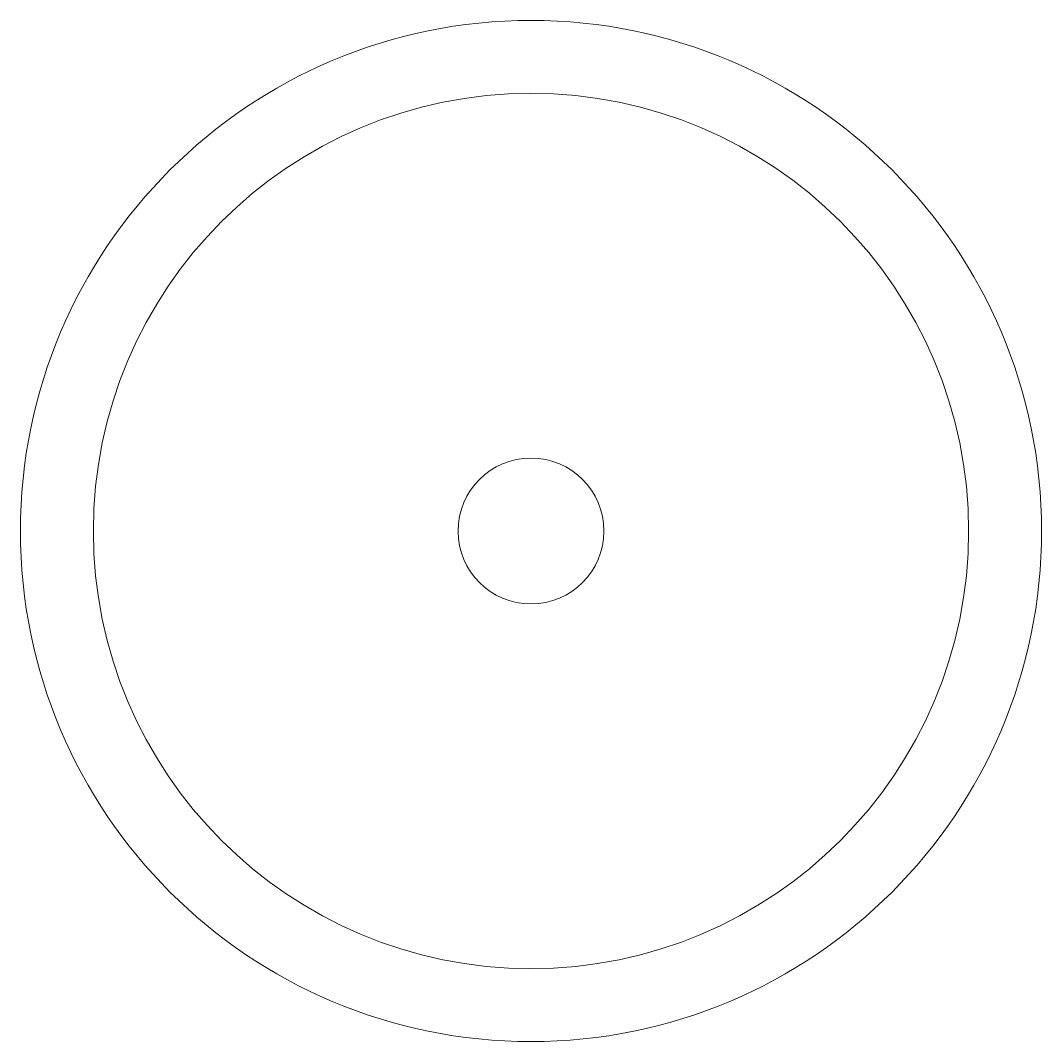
# Model space of a CAD drawing. Header units: millimetres. Extents: x -0.35 to 0.35, y -0.35 to 0.35.
import ezdxf

# ---------------------------------------------------------------- set-up
doc = ezdxf.new("R2010")
doc.units = ezdxf.units.MM

msp = doc.modelspace()

# ---------------------------------------------------------------- linework, layer by layer
at = {"color": 7, "linetype": 'Continuous', "lineweight": 15}
for radius in [0.35, 0.3, 0.05]:
    msp.add_circle((0, 0), radius, dxfattribs=at)

doc.saveas('drawing.dxf')
